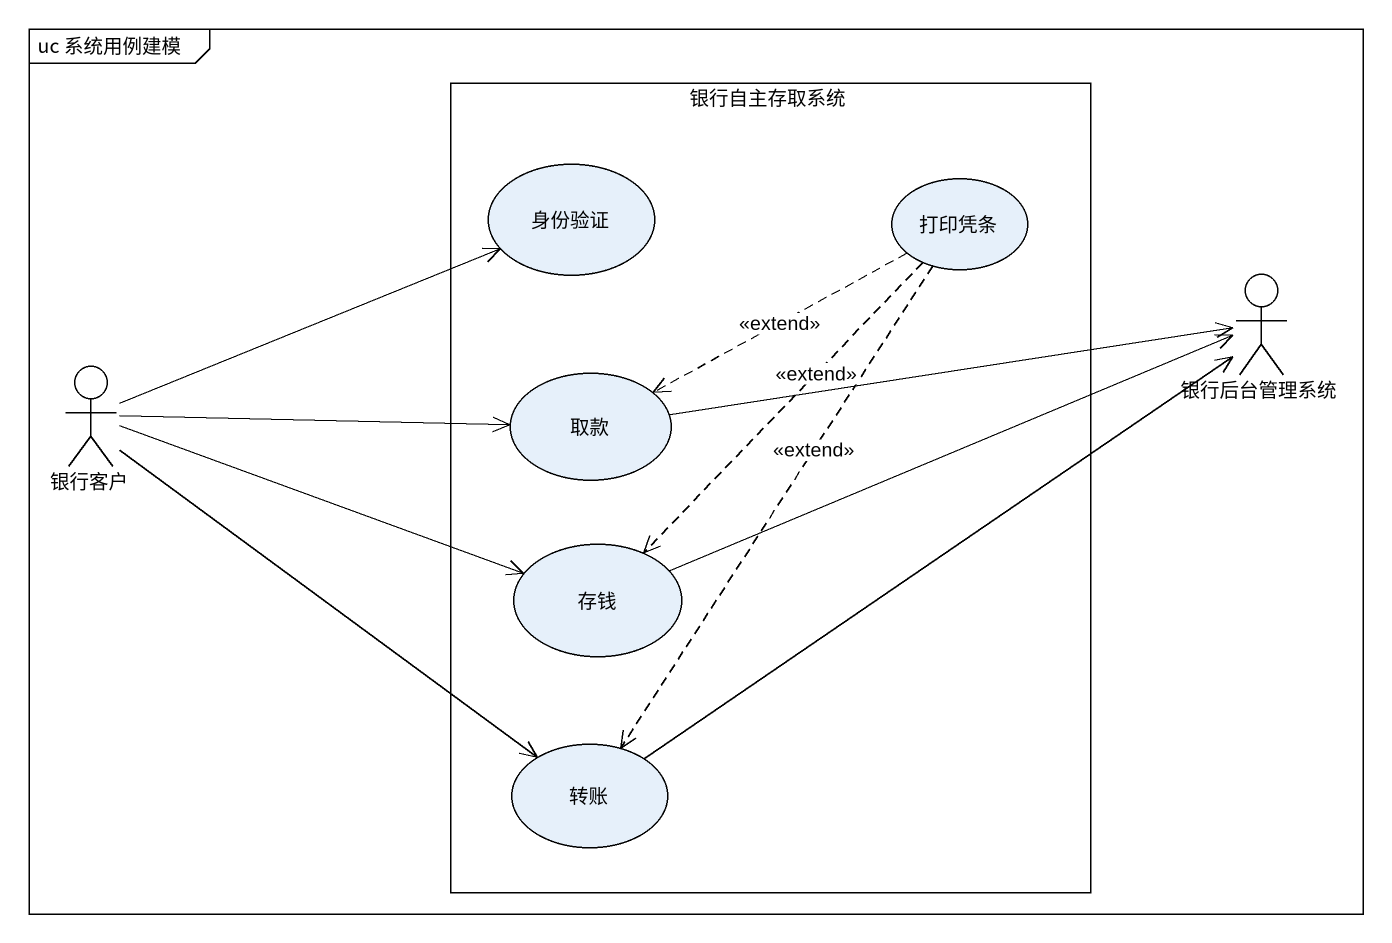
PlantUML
@startuml
mainframe uc 系统用例建模
rectangle 银行自主存取系统 {
  usecase 身份验证
  usecase 打印凭条
  usecase 取款
  usecase 存钱
  usecase 转账
}
actor 银行后台管理系统
actor 银行客户
打印凭条 .left.> 取款 : <<extend>>
打印凭条 ..> 存钱 : <<extend>>
打印凭条 ..> 转账 : <<extend>>
银行客户 -right-> 身份验证
银行客户 -right-> 取款
银行客户 -right-> 存钱
银行客户 --> 转账
取款 -right-> 银行后台管理系统
存钱 -right-> 银行后台管理系统
转账 -up-> 银行后台管理系统
@enduml
